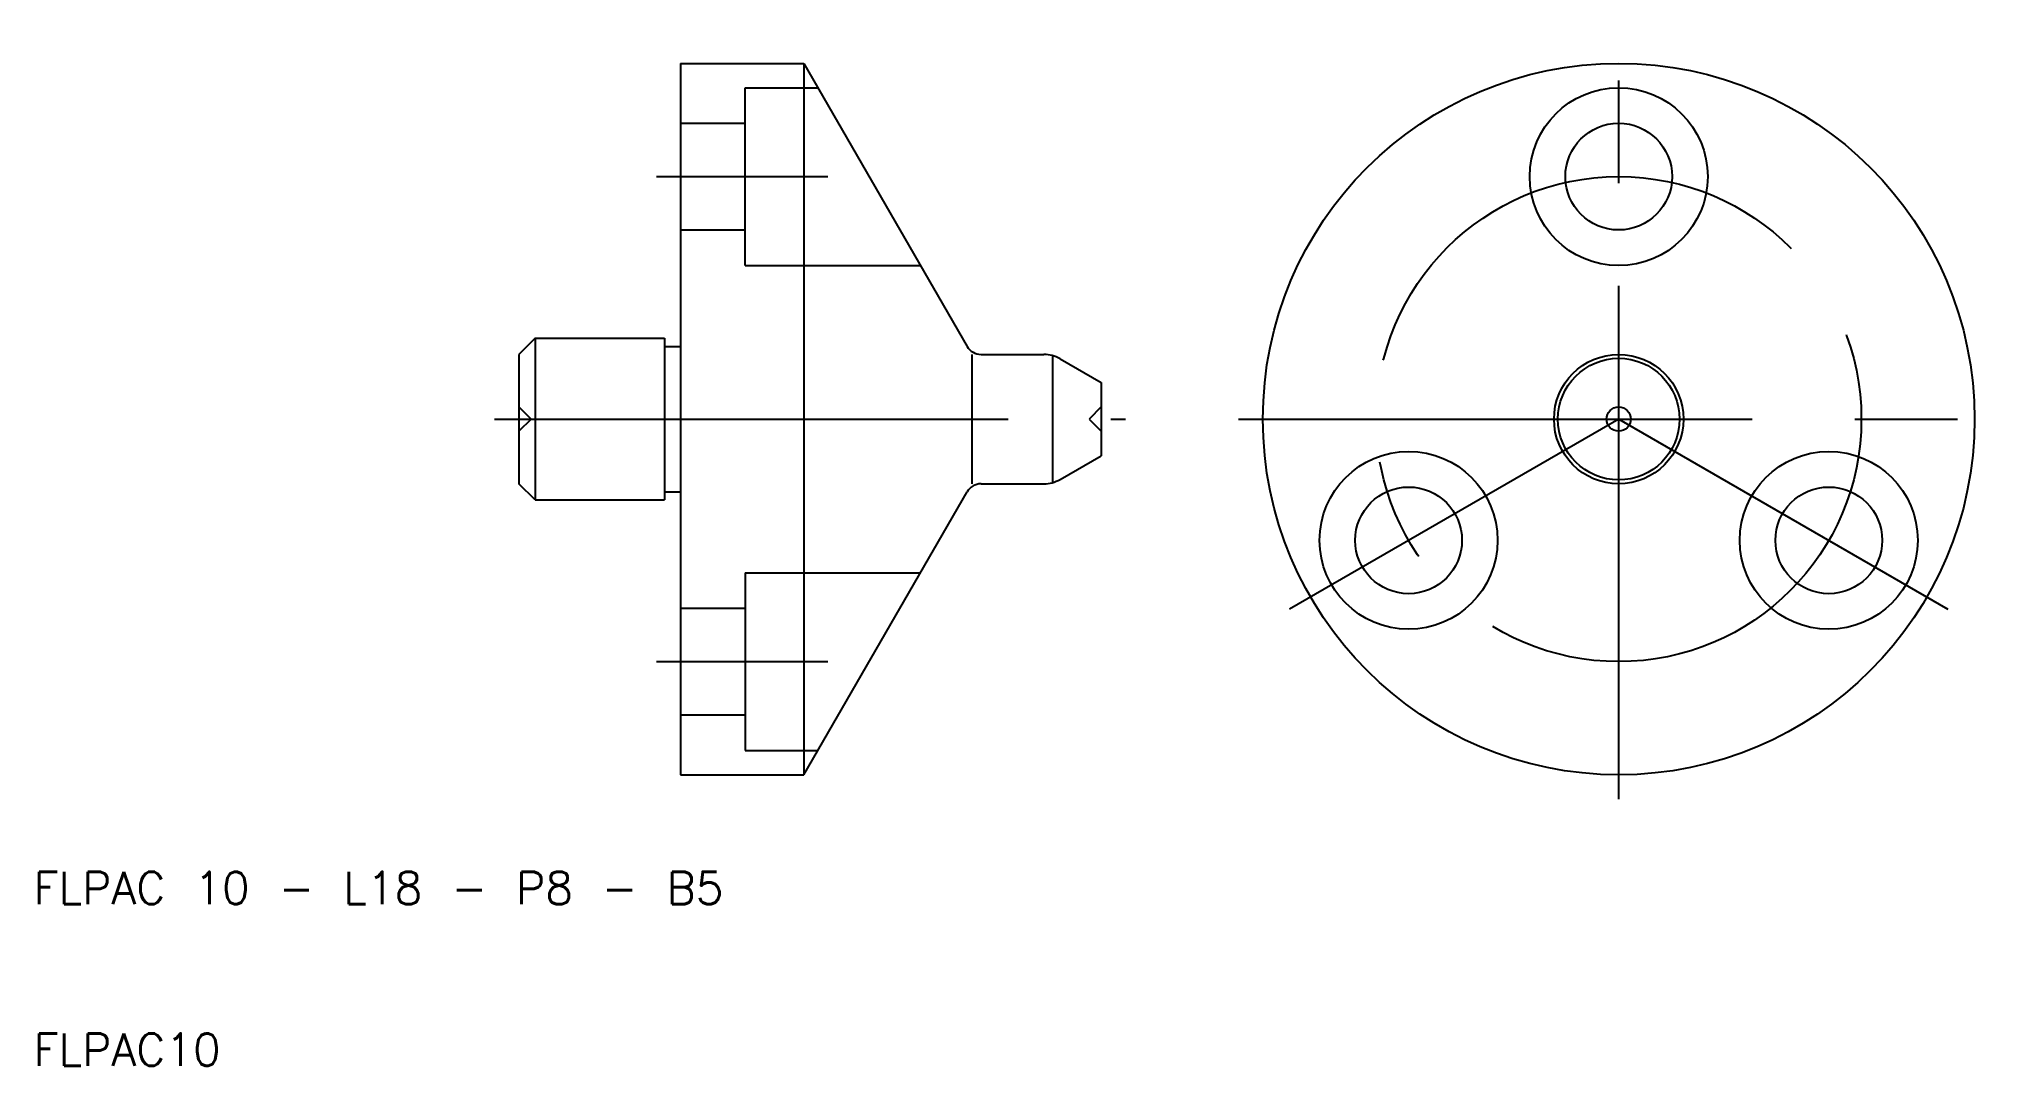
# Model space of a CAD drawing. Extents: x 10 to 131, y 10 to 74.
import ezdxf

# ---------------------------------------------------------------- set-up
doc = ezdxf.new("R2010")
doc.units = 0
doc.linetypes.add('CENTER', pattern=[50.8, 31.75, -6.35, 6.35, -6.35])
doc.linetypes.add('DASHED', pattern=[19.05, 12.7, -6.35])
doc.layers.get('0').update_dxf_attribs({"linetype": 'CONTINUOUS'})
doc.layers.add('CENTER', color=1, linetype='CENTER')
doc.styles.get("Standard").update_dxf_attribs({"font": 'txt.shx'})

msp = doc.modelspace()

# ---------------------------------------------------------------- linework, layer by layer
for p, q in [((50, 72), (50, 54.5)), ((50, 72), (57.61, 72)), ((57.61, 72), (57.61, 28)), ((57.61, 72), (67.71, 54.5)), ((41, 55), (40, 54)), ((41, 55), (41, 45)), ((41, 55), (49, 55)), ((49, 55), (49, 54.5)), ((40, 54), (40, 46)), ((49, 54.5), (49, 45.5)), ((49, 54.5), (50, 54.5)), ((50, 54.5), (50, 45.5)), ((68, 54), (68, 46)), ((68.58, 54), (72.46, 54)), ((73, 53.93), (73, 46.07)), ((73.46, 53.73), (76, 52.27)), ((76, 52.27), (76, 47.73)), ((73.46, 46.27), (76, 47.73)), ((41, 45), (40, 46)), ((41, 45), (49, 45)), ((49, 45.5), (50, 45.5)), ((49, 45.5), (49, 45)), ((50, 45.5), (50, 28)), ((57.61, 28), (67.71, 45.5)), ((68.58, 46), (72.46, 46)), ((50, 28), (57.61, 28))]:
    msp.add_line(p, q)
at = {"color": 3, "linetype": 'DASHED'}
for p, q in [((54, 59.5), (54, 70.5)), ((54, 70.5), (58.47, 70.5)), ((50, 68.3), (54, 68.3)), ((50, 61.7), (54, 61.7)), ((54, 59.5), (64.82, 59.5)), ((40, 50.75), (40.75, 50)), ((40.75, 50), (40, 49.25)), ((76, 50.75), (75.25, 50)), ((75.25, 50), (76, 49.25)), ((54, 40.5), (54, 29.5)), ((54, 40.5), (64.82, 40.5)), ((50, 38.3), (54, 38.3)), ((50, 31.7), (54, 31.7)), ((54, 29.5), (58.47, 29.5))]:
    msp.add_line(p, q, dxfattribs=at)
for centre, radius in [((108, 50), 22), ((108, 65), 5.5), ((108, 65), 3.3), ((108, 50), 4), ((108, 50), 3.76), ((108, 50), 0.75), ((95.01, 42.5), 5.5), ((120.99, 42.5), 5.5), ((95.01, 42.5), 3.3), ((120.99, 42.5), 3.3)]:
    msp.add_circle(centre, radius)
for centre, radius, start, end in [((68.58, 55), 1, 210, 270), ((72.46, 52), 2, 60, 90), ((72.46, 48), 2, 270, 300), ((68.58, 45), 1, 90, 150)]:
    msp.add_arc(centre, radius, start, end)
at = {"layer": 'CENTER'}
for p, q in [((108, 26.5), (108, 73.5)), ((48.5, 65), (59.11, 65)), ((38.5, 50), (77.5, 50)), ((84.5, 50), (131.5, 50)), ((108, 50), (87.65, 38.25)), ((108, 50), (128.35, 38.25)), ((48.5, 35), (59.11, 35))]:
    msp.add_line(p, q, dxfattribs=at)
msp.add_circle((108, 50), 15, dxfattribs=at)

# ---------------------------------------------------------------- texts
for s, p in [('FLPAC 10 - L18 - P8 - B5', (10, 20)), ('FLPAC10', (10, 10))]:
    msp.add_text(s, height=2).set_placement(p)

doc.saveas('drawing.dxf')
